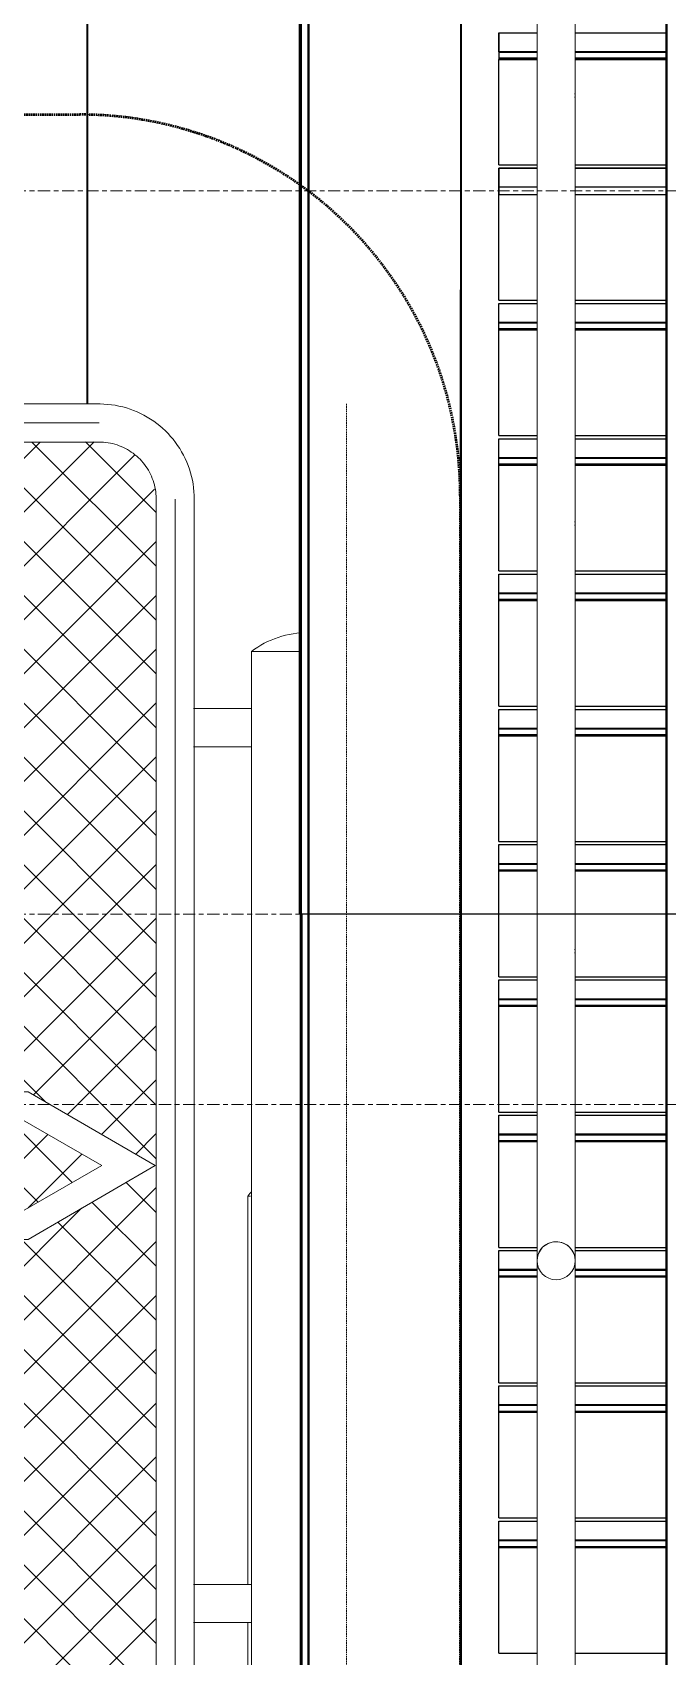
# Model space of a CAD drawing. Header units: millimetres. Extents: x 652554 to 1678317, y -308114 to 170803.
# Drawn here: x 669541 to 670375, y 101575 to 103708 of the extents above; entities that cross this region are included whole.
import ezdxf

# ---------------------------------------------------------------- set-up
doc = ezdxf.new("R2010")
doc.units = ezdxf.units.MM
doc.linetypes.add('Centre', pattern=[31.75, 6.35, -4.7625, 15.875, -4.7625])
doc.linetypes.add('DPA_Hidden 50', pattern=[3, 2, -1])
doc.layers.add('000 - 0_HIDE_OBJ_FRAMING_DEF_SUB_1', color=251, linetype='Continuous')
doc.layers.add('DIM', color=1, linetype='Continuous')
for name, color, linetype, lineweight in [('A-DETL', 1, 'Continuous', 70), ('A-DETL-GENF', 2, 'Continuous', 35), ('A-DOOR-E', 2, 'Continuous', 25), ('A-FLOR-HRAL', 1, 'Continuous', 25), ('A-FLOR-LEVL', 3, 'Continuous', 9), ('A-GENM', 1, 'Continuous', 9), ('A-GLAZ-CURT', 2, 'Continuous', 9), ('E-LITE-EQPM', 2, 'Continuous', 35), ('S-STRS-E', 1, 'Continuous', 25), ('WALL-E', 2, 'Continuous', 35)]:
    doc.layers.add(name, color=color, linetype=linetype, lineweight=lineweight)

# ---------------------------------------------------------------- blocks, each defined once
blk = doc.blocks.new('Railing - 50mm-V10-2250-01 ENTRANCE 2 ELEVATION 3')
at = {"layer": 'A-FLOR-HRAL', "lineweight": 9}
for p, q in [((624147.4, 103529.7), (624147.4, 104404.7)), ((624197.4, 104404.7), (624197.4, 103529.7))]:
    blk.add_line(p, q, dxfattribs=at)
blk = doc.blocks.new('Railing - 50mm-17438248-2250-01 ENTRANCE 2 ELEVATION 3')
at = {"layer": 'A-FLOR-HRAL', "lineweight": 9}
for p, q in [((624147.7, 104189.3), (624147.4, 104186.7)), ((624147.4, 103174.3), (624147.4, 104186.7)), ((624147.4, 104186.7), (624147.7, 104184.2)), ((624197.4, 104186.7), (624197.1, 104189.3)), ((624197.1, 104184.2), (624197.4, 104186.7)), ((624197.4, 104186.7), (624197.4, 103174.3))]:
    blk.add_line(p, q, dxfattribs=at)
blk = doc.blocks.new('Railing - 50mm-17438246-2250-01 ENTRANCE 2 ELEVATION 3')
at = {"layer": 'A-FLOR-HRAL', "lineweight": 9}
for p, q in [((624147.7, 103627.5), (624147.4, 103624.9)), ((624147.4, 102641.3), (624147.4, 103624.9)), ((624147.4, 103624.9), (624147.7, 103622.4)), ((624197.4, 103624.9), (624197.1, 103627.5)), ((624197.1, 103622.4), (624197.4, 103624.9)), ((624197.4, 103624.9), (624197.4, 102641.3))]:
    blk.add_line(p, q, dxfattribs=at)
blk = doc.blocks.new('Railing - 50mm-17438244-2250-01 ENTRANCE 2 ELEVATION 3')
at = {"layer": 'A-FLOR-HRAL', "lineweight": 9}
for p, q in [((624147.7, 103065.7), (624147.4, 103063.1)), ((624147.4, 102108.3), (624147.4, 103063.1)), ((624147.4, 103063.1), (624147.7, 103060.6)), ((624197.4, 103063.1), (624197.1, 103065.7)), ((624197.1, 103060.6), (624197.4, 103063.1)), ((624197.4, 103063.1), (624197.4, 102108.3))]:
    blk.add_line(p, q, dxfattribs=at)
blk = doc.blocks.new('Railing - 50mm-17438242-2250-01 ENTRANCE 2 ELEVATION 3')
at = {"layer": 'A-FLOR-HRAL', "lineweight": 9}
for p, q in [((624147.7, 102503.9), (624147.4, 102501.3)), ((624147.4, 101575.3), (624147.4, 102501.3)), ((624147.4, 102501.3), (624147.7, 102498.8)), ((624197.4, 102501.3), (624197.1, 102503.9)), ((624197.1, 102498.8), (624197.4, 102501.3)), ((624197.4, 102501.3), (624197.4, 101575.3))]:
    blk.add_line(p, q, dxfattribs=at)
blk = doc.blocks.new('Railing - 50mm-V12-2250-01 ENTRANCE 2 ELEVATION 3')
at = {"layer": 'A-FLOR-HRAL', "lineweight": 9}
for p, q in [((624147.4, 101222), (624147.4, 102095)), ((624197.4, 102095), (624197.4, 101220)), ((624147.4, 101220), (624197.4, 101220)), ((624197.4, 101220), (624147.4, 101220))]:
    blk.add_line(p, q, dxfattribs=at)
blk = doc.blocks.new('Railing - Railing-6803796-2250-01 ENTRANCE 2 ELEVATION 3')
for name in ['Railing - 50mm-V10-2250-01 ENTRANCE 2 ELEVATION 3', 'Railing - 50mm-17438248-2250-01 ENTRANCE 2 ELEVATION 3', 'Railing - 50mm-17438246-2250-01 ENTRANCE 2 ELEVATION 3', 'Railing - 50mm-17438244-2250-01 ENTRANCE 2 ELEVATION 3', 'Railing - 50mm-17438242-2250-01 ENTRANCE 2 ELEVATION 3', 'Railing - 50mm-V12-2250-01 ENTRANCE 2 ELEVATION 3']:
    blk.add_blockref(name, (0, 0))
blk = doc.blocks.new('Top Rail Type - Top Rail_Internal_-6813373-2250-01 ENTRANCE 2 ELEVATION 3')
at = {"layer": 'A-FLOR-HRAL', "lineweight": 9}
for p, q in [((624147.4, 104404.7), (624147.4, 102090.4)), ((624197.4, 102090.4), (624197.4, 104404.7))]:
    blk.add_line(p, q, dxfattribs=at)
for start, end in [(0, 180), (105.5866, 180), (0, 105), (180, 0)]:
    blk.add_arc((624172.4, 102095), 25, start, end, dxfattribs=at)
blk = doc.blocks.new('DPA_DR-SG-SW  REVERSE - D1_1000x2150 mm-15251648-2250-01 ENTRANCE 2 ELEVATION 3')
at = {"layer": '000 - 0_HIDE_OBJ_FRAMING_DEF_SUB_1'}
for p, q in [((624047.4, 101222), (624047.4, 103370)), ((624047.4, 103370), (624047.4, 101222)), ((624047.4, 103335), (624047.4, 101222)), ((624047.4, 101222), (624047.4, 103335)), ((624047.4, 101222), (624047.4, 103335)), ((624047.4, 101222), (624047.4, 103335))]:
    blk.add_line(p, q, dxfattribs=at)
blk = doc.blocks.new('DPA_CP_Fence Type D - Fence Post Left w MRTA Logo-15677996-2250-01 ENTRANCE 2 ELEVATION 3')
at = {"layer": 'A-GLAZ-CURT'}
h = blk.add_hatch(dxfattribs=at)
h.set_pattern_fill('FP_6', color=256, style=0, pattern_type=2)
h.set_pattern_definition([(45, (623407.226, 101220), (-35.3553, 35.3553), []), (135, (623407.226, 101220), (-35.3553, -35.3553), [])])
h.paths.add_polyline_path([(623250.1, 101269.9), (623578.3, 101270.7), (623594.8, 101273.6), (623613.7, 101282.6), (623626.9, 101294.1), (623637.8, 101308.5), (623645.1, 101326.2), (623647.5, 101345), (623646.7, 103100.9), (623643.7, 103117.4), (623634.7, 103136.4), (623623.3, 103149.5), (623608.9, 103160.5), (623591.2, 103167.8), (623572.4, 103170.1), (623236.2, 103169.3), (623219.7, 103166.4), (623200.7, 103157.4), (623187.7, 103146.2), (623176.6, 103131.5), (623169.3, 103113.8), (623166.9, 103095), (623167.8, 101339.1), (623170.7, 101322.6), (623179.7, 101303.6), (623190.9, 101290.6), (623205.6, 101279.5), (623223.3, 101272.2), (623242.1, 101269.9)])
h.paths.add_polyline_path([(623407.2, 102123), (623576.1, 102220), (623407.2, 102317), (623479.1, 102317), (623646.2, 102220), (623479.1, 102123), (623436.6, 102123)])
for p, q in [((623572.4, 103220), (623242.1, 103220)), ((623242.1, 103195), (623572.4, 103195)), ((623572.4, 103195), (623242.1, 103195)), ((623242.1, 103170), (623572.4, 103170)), ((623117.1, 103095), (623117.1, 101345)), ((623142.1, 101345), (623142.1, 103095)), ((623142.1, 103095), (623142.1, 101345)), ((623167.1, 101345), (623167.1, 103095)), ((623647.4, 103095), (623647.4, 101345)), ((623672.4, 103095), (623672.4, 101345)), ((623672.4, 101345), (623672.4, 103095)), ((623697.4, 101345), (623697.4, 103095)), ((623772.4, 102895), (623772.4, 101222)), ((623772.4, 102895), (623837.1, 102895)), ((623837.1, 102895), (623772.4, 102895)), ((623042, 102820), (623117.1, 102820)), ((623117.9, 102820), (623042, 102820)), ((623142.1, 102820), (623142.1, 102770)), ((623142.1, 102770), (623142.1, 102820)), ((623672.4, 102770), (623672.4, 102820)), ((623672.4, 102820), (623672.4, 102770)), ((623772.5, 102820), (623696.5, 102820)), ((623697.2, 102820), (623772.5, 102820)), ((623117.1, 102770), (623041.9, 102770)), ((623041.9, 102770), (623117.9, 102770)), ((623696.5, 102770), (623772.5, 102770)), ((623772.6, 102770), (623697.2, 102770)), ((623479.1, 102317), (623407.2, 102317)), ((623407.2, 102317), (623576.1, 102220)), ((623646.2, 102220), (623479.1, 102317)), ((623576.1, 102220), (623407.2, 102123)), ((623479.1, 102123), (623646.2, 102220)), ((623407.2, 102123), (623479.1, 102123)), ((623042.1, 101670), (623117.2, 101670)), ((623117.9, 101670), (623042.1, 101670)), ((623142.1, 101670), (623142.1, 101620)), ((623142.1, 101620), (623142.1, 101670)), ((623672.4, 101620), (623672.4, 101670)), ((623672.4, 101670), (623672.4, 101620)), ((623772.5, 101670), (623696.5, 101670)), ((623697.4, 101670), (623772.4, 101670)), ((623117.2, 101620), (623042.1, 101620)), ((623042.1, 101620), (623117.9, 101620)), ((623696.5, 101620), (623772.5, 101620)), ((623772.4, 101620), (623697.4, 101620)), ((623572.4, 101270), (623242.1, 101270)), ((623572.4, 101245), (623242.1, 101245)), ((623242.1, 101245), (623572.4, 101245)), ((623507.1, 101220), (623572.4, 101220))]:
    blk.add_line(p, q, dxfattribs=at)
at = {"layer": 'A-GLAZ-CURT', "flags": 128}
for points in [[(623242.1, 103220), (623237.1, 103219.9), (623232.1, 103219.6), (623227.1, 103219.1), (623222.2, 103218.4), (623217.2, 103217.5), (623212.4, 103216.4), (623207.5, 103215.1), (623202.8, 103213.7), (623198, 103212), (623193.4, 103210.1), (623188.8, 103208.1), (623184.4, 103205.9), (623180, 103203.5), (623175.7, 103200.9), (623171.5, 103198.2), (623167.4, 103195.3), (623163.5, 103192.2), (623159.7, 103189), (623156, 103185.6), (623152.4, 103182.1), (623149, 103178.4), (623145.7, 103174.6), (623142.6, 103170.7), (623139.7, 103166.7), (623136.9, 103162.5), (623134.3, 103158.3), (623131.8, 103153.9), (623129.6, 103149.5), (623127.5, 103144.9), (623125.6, 103140.3), (623123.9, 103135.6), (623122.3, 103130.8), (623121, 103126), (623119.8, 103121.2), (623118.9, 103116.2), (623118.1, 103111.3), (623117.6, 103106.3), (623117.2, 103101.3), (623117.1, 103096.3), (623117.1, 103095)], [(623697.4, 103095), (623697.3, 103100), (623697, 103105), (623696.5, 103110), (623695.8, 103114.9), (623694.9, 103119.8), (623693.8, 103124.7), (623692.5, 103129.5), (623691, 103134.3), (623689.4, 103139), (623687.5, 103143.7), (623685.5, 103148.2), (623683.2, 103152.7), (623680.8, 103157.1), (623678.3, 103161.4), (623675.5, 103165.6), (623672.6, 103169.6), (623669.6, 103173.6), (623666.3, 103177.4), (623663, 103181.1), (623659.5, 103184.7), (623655.8, 103188.1), (623652, 103191.3), (623648.1, 103194.5), (623644.1, 103197.4), (623639.9, 103200.2), (623635.6, 103202.8), (623631.3, 103205.2), (623626.8, 103207.5), (623622.3, 103209.6), (623617.7, 103211.5), (623613, 103213.2), (623608.2, 103214.8), (623603.4, 103216.1), (623598.5, 103217.2), (623593.6, 103218.2), (623588.7, 103218.9), (623583.7, 103219.5), (623578.7, 103219.8), (623573.7, 103220), (623572.4, 103220)], [(623167.1, 103095), (623167.1, 103098), (623167.3, 103101), (623167.6, 103104), (623168, 103106.9), (623168.6, 103109.9), (623169.2, 103112.8), (623170, 103115.7), (623170.9, 103118.6), (623171.9, 103121.4), (623173, 103124.2), (623174.2, 103126.9), (623175.6, 103129.6), (623177, 103132.3), (623178.5, 103134.8), (623180.2, 103137.3), (623181.9, 103139.8), (623183.8, 103142.2), (623185.7, 103144.5), (623187.7, 103146.7), (623189.8, 103148.8), (623192, 103150.8), (623194.3, 103152.8), (623196.6, 103154.7), (623199.1, 103156.4), (623201.6, 103158.1), (623204.1, 103159.7), (623206.7, 103161.1), (623209.4, 103162.5), (623212.1, 103163.8), (623214.9, 103164.9), (623217.7, 103165.9), (623220.6, 103166.9), (623223.5, 103167.7), (623226.4, 103168.3), (623229.3, 103168.9), (623232.3, 103169.4), (623235.3, 103169.7), (623238.3, 103169.9), (623241.3, 103170), (623242.1, 103170)], [(623572.4, 103170), (623575.4, 103169.9), (623578.4, 103169.8), (623581.3, 103169.5), (623584.3, 103169), (623587.3, 103168.5), (623590.2, 103167.9), (623593.1, 103167.1), (623596, 103166.2), (623598.8, 103165.2), (623601.6, 103164.1), (623604.3, 103162.9), (623607, 103161.5), (623609.6, 103160.1), (623612.2, 103158.5), (623614.7, 103156.9), (623617.2, 103155.2), (623619.5, 103153.3), (623621.8, 103151.4), (623624, 103149.4), (623626.2, 103147.3), (623628.2, 103145.1), (623630.2, 103142.8), (623632, 103140.4), (623633.8, 103138), (623635.5, 103135.5), (623637.1, 103133), (623638.5, 103130.3), (623639.9, 103127.7), (623641.1, 103125), (623642.3, 103122.2), (623643.3, 103119.4), (623644.2, 103116.5), (623645, 103113.6), (623645.7, 103110.7), (623646.3, 103107.7), (623646.7, 103104.8), (623647.1, 103101.8), (623647.3, 103098.8), (623647.4, 103095.8), (623647.4, 103095)], [(623772.4, 102895), (623776.4, 102897.9), (623780.6, 102900.7), (623784.9, 102903.3), (623789.3, 102905.7), (623793.7, 102907.9), (623798.3, 102910), (623802.9, 102911.8), (623807.6, 102913.5), (623812.4, 102915), (623817.2, 102916.3), (623822.1, 102917.4), (623827, 102918.3), (623832, 102919), (623836.9, 102919.6)], [(623117.1, 101345), (623117.2, 101340), (623117.5, 101335), (623118, 101330), (623118.7, 101325.1), (623119.6, 101320.2), (623120.7, 101315.3), (623121.9, 101310.5), (623123.4, 101305.7), (623125.1, 101301), (623126.9, 101296.3), (623129, 101291.8), (623131.2, 101287.3), (623133.6, 101282.9), (623136.2, 101278.6), (623138.9, 101274.4), (623141.8, 101270.4), (623144.9, 101266.4), (623148.1, 101262.6), (623151.5, 101258.9), (623155, 101255.3), (623158.6, 101251.9), (623162.4, 101248.7), (623166.4, 101245.5), (623170.4, 101242.6), (623174.5, 101239.8), (623178.8, 101237.2), (623183.2, 101234.8), (623187.6, 101232.5), (623192.2, 101230.4), (623196.8, 101228.5), (623201.5, 101226.8), (623206.2, 101225.2)], [(623242.1, 101270), (623239.1, 101270.1), (623236.1, 101270.2), (623233.1, 101270.5), (623230.1, 101271), (623227.2, 101271.5), (623224.3, 101272.1), (623221.4, 101272.9), (623218.5, 101273.8), (623215.7, 101274.8), (623212.9, 101275.9), (623210.1, 101277.1), (623207.4, 101278.5), (623204.8, 101279.9), (623202.2, 101281.5), (623199.7, 101283.1), (623197.3, 101284.8), (623194.9, 101286.7), (623192.6, 101288.6), (623190.4, 101290.6), (623188.3, 101292.7), (623186.2, 101294.9), (623184.3, 101297.2), (623182.4, 101299.6), (623180.6, 101302), (623179, 101304.5), (623177.4, 101307), (623175.9, 101309.7), (623174.6, 101312.3), (623173.3, 101315), (623172.2, 101317.8), (623171.1, 101320.6), (623170.2, 101323.5), (623169.4, 101326.4), (623168.7, 101329.3), (623168.2, 101332.3), (623167.7, 101335.2), (623167.4, 101338.2), (623167.2, 101341.2), (623167.1, 101344.2), (623167.1, 101345)], [(623647.4, 101345), (623647.3, 101342), (623647.1, 101339), (623646.8, 101336), (623646.4, 101333.1), (623645.9, 101330.1), (623645.2, 101327.2), (623644.5, 101324.3), (623643.6, 101321.4), (623642.6, 101318.6), (623641.5, 101315.8), (623640.2, 101313.1), (623638.9, 101310.4), (623637.5, 101307.7), (623635.9, 101305.2), (623634.3, 101302.7), (623632.5, 101300.2), (623630.7, 101297.8), (623628.8, 101295.5), (623626.7, 101293.3), (623624.6, 101291.2), (623622.4, 101289.2), (623620.2, 101287.2), (623617.8, 101285.3), (623615.4, 101283.6), (623612.9, 101281.9), (623610.3, 101280.3), (623607.7, 101278.9), (623605, 101277.5), (623602.3, 101276.2), (623599.5, 101275.1), (623596.7, 101274.1), (623593.9, 101273.1), (623591, 101272.3), (623588.1, 101271.7), (623585.1, 101271.1), (623582.2, 101270.6), (623579.2, 101270.3), (623576.2, 101270.1), (623573.2, 101270), (623572.4, 101270)], [(623594.5, 101222), (623597.2, 101222.5), (623602.1, 101223.6), (623606.9, 101224.9), (623611.7, 101226.3), (623616.4, 101228), (623621, 101229.9), (623625.6, 101231.9), (623630.1, 101234.1), (623634.5, 101236.5), (623638.8, 101239.1), (623643, 101241.8), (623647, 101244.7), (623651, 101247.8), (623654.8, 101251), (623658.5, 101254.4), (623662, 101257.9), (623665.5, 101261.6), (623668.7, 101265.4), (623671.8, 101269.3), (623674.8, 101273.3), (623677.6, 101277.5), (623680.2, 101281.7), (623682.6, 101286.1), (623684.9, 101290.5), (623687, 101295.1), (623688.9, 101299.7), (623690.6, 101304.4), (623692.1, 101309.2), (623693.5, 101314), (623694.6, 101318.8), (623695.6, 101323.8), (623696.3, 101328.7), (623696.9, 101333.7), (623697.2, 101338.7), (623697.4, 101343.7), (623697.4, 101345)]]:
    blk.add_lwpolyline(points, dxfattribs=at)
blk = doc.blocks.new('BOLLARD - BOLLARD-17242057-2250-01 ENTRANCE 2 ELEVATION 3')
at = {"layer": 'A-GENM'}
for p, q in [((623767.5, 102180), (623767.5, 101670)), ((623771.3, 102180), (623767.5, 102180)), ((623767.5, 102180), (623771.3, 102180)), ((623767.5, 101620), (623767.5, 101230)), ((623771.3, 101230), (623767.5, 101230)), ((623767.5, 101230), (623771.3, 101230))]:
    blk.add_line(p, q, dxfattribs=at)
at = {"layer": 'A-GENM', "flags": 128}
blk.add_lwpolyline([(623767.5, 102180), (623770.2, 102183.2), (623772.4, 102185.7)], dxfattribs=at)
blk = doc.blocks.new('ACM_L14 - LED Street Light Luminaire with Wide Light - PRA4-CB-8-17314108-2250-01 ENTRANCE 2 ELEVATION 3')
at = {"layer": 'E-LITE-EQPM'}
blk.add_line((623557.1, 103220), (623557.1, 113217.1), dxfattribs=at)
blk = doc.blocks.new('DPA_AN_Callout - DPA_AN_Callout-15552947-2250-01 ENTRANCE 2 ELEVATION 3')
at = {"layer": 'A-DETL-GENF', "linetype": 'DPA_Hidden 50', "lineweight": 50}
for p, q in [((623317.9, 103600), (623546.5, 103600)), ((624046.5, 103100), (624046.5, 101500))]:
    blk.add_line(p, q, dxfattribs=at)
blk.add_arc((623546.5, 103100), 500, 0, 90, dxfattribs=at)

msp = doc.modelspace()

# ---------------------------------------------------------------- linework, layer by layer
at = {"layer": 'A-DETL', "color": 9, "linetype": 'DPA_Hidden 50', "lineweight": 9}
msp.add_line((669953.7774, 103220), (669953.7774, 100343.9086), dxfattribs=at)
at = {"layer": 'A-FLOR-LEVL', "linetype": 'Centre'}
for p, q in [((658171, 103500), (697562.9117, 103500)), ((658171, 102550), (697713.0973, 102550)), ((658171, 102300), (698400.5346, 102300))]:
    msp.add_line(p, q, dxfattribs=at)
at = {"layer": 'DIM', "color": 6}
for points in [[(669892, 113950.8585), (678725.3852, 113950.8585), (678725.3852, 102550), (669892, 102550)], [(679355.7774, 102550), (669895, 102550), (669895, 101229.8585), (679355.7774, 101229.8585)]]:
    msp.add_lwpolyline(points, close=True, dxfattribs=at)
at = {"layer": 'S-STRS-E'}
for p, q in [((670153.7774, 103682.3334), (670153.7774, 103707.3334)), ((670153.7774, 103704.8334), (670153.7774, 103707.3334)), ((670153.7774, 103704.8334), (670153.7774, 103707.3334)), ((670153.7774, 103704.8334), (670153.7774, 103707.3334)), ((670153.7774, 103704.8334), (670153.7774, 103707.3334)), ((670153.7774, 103704.8334), (670153.7774, 103707.3334)), ((670153.7774, 103707.3334), (670203.7774, 103707.3334)), ((670153.7774, 103707.3334), (670203.7774, 103707.3334)), ((670153.7774, 103707.3334), (670203.7774, 103707.3334)), ((670153.7774, 103707.3334), (670203.7774, 103707.3334)), ((670153.7774, 103707.3334), (670203.7774, 103707.3334)), ((670153.7774, 103707.3334), (670203.7774, 103707.3334)), ((670153.7774, 103707.3334), (670203.7774, 103707.3334)), ((670153.7774, 103707.3334), (670153.7774, 103701.8334)), ((670153.7774, 103692.3334), (670153.7774, 103702.3334)), ((670153.7774, 103701.8334), (670153.7774, 103681.8334)), ((670153.7774, 103701.8334), (670153.7774, 103692.8334)), ((670253.7774, 103707.3334), (670373.7774, 103707.3334)), ((670253.7774, 103707.3334), (670373.7774, 103707.3334)), ((670253.7774, 103707.3334), (670373.7774, 103707.3334)), ((670253.7774, 103707.3334), (670373.7774, 103707.3334)), ((670253.7774, 103707.3334), (670373.7774, 103707.3334)), ((670253.7774, 103707.3334), (670373.7774, 103707.3334)), ((670253.7774, 103707.3334), (670373.7774, 103707.3334)), ((670153.7774, 103692.8334), (670153.7774, 103689.3334)), ((670153.7774, 103689.8334), (670153.7774, 103692.3334)), ((670203.7774, 103682.3334), (670153.7774, 103682.3334)), ((670153.7774, 103681.8334), (670203.7774, 103681.8334)), ((670153.7774, 103681.8334), (670203.7774, 103681.8334)), ((670153.7774, 103681.8334), (670153.7774, 103674.3334)), ((670373.7774, 103682.3334), (670253.7774, 103682.3334)), ((670253.7774, 103681.8334), (670373.7774, 103681.8334)), ((670253.7774, 103681.8334), (670373.7774, 103681.8334)), ((670153.7774, 103674.3334), (670203.7774, 103674.3334)), ((670153.7774, 103674.3334), (670153.7774, 103672.3334)), ((670203.7774, 103672.3334), (670153.7774, 103672.3334)), ((670153.7774, 103533.8934), (670153.7774, 103672.3334)), ((670153.7774, 103672.3334), (670203.7774, 103672.3334)), ((670253.7774, 103674.3334), (670373.7774, 103674.3334)), ((670373.7774, 103672.3334), (670253.7774, 103672.3334)), ((670253.7774, 103672.3334), (670373.7774, 103672.3334)), ((670153.7774, 103533.8934), (670203.7774, 103533.8934)), ((670203.7774, 103529.6667), (670153.7774, 103529.6667)), ((670153.7774, 103529.6667), (670203.7774, 103529.6667)), ((670153.7774, 103529.6667), (670203.7774, 103529.6667)), ((670153.7774, 103529.6667), (670203.7774, 103529.6667)), ((670153.7774, 103529.6667), (670203.7774, 103529.6667)), ((670153.7774, 103529.6667), (670203.7774, 103529.6667)), ((670153.7774, 103494.6667), (670153.7774, 103529.6667)), ((670153.7774, 103529.6667), (670153.7774, 103504.6667)), ((670153.7774, 103529.6667), (670153.7774, 103527.1667)), ((670153.7774, 103529.6667), (670153.7774, 103527.1667)), ((670153.7774, 103529.6667), (670153.7774, 103527.1667)), ((670153.7774, 103529.6667), (670153.7774, 103527.1667)), ((670153.7774, 103529.6667), (670153.7774, 103527.1667)), ((670253.7774, 103533.8934), (670373.7774, 103533.8934)), ((670373.7774, 103529.6667), (670253.7774, 103529.6667)), ((670253.7774, 103529.6667), (670373.7774, 103529.6667)), ((670253.7774, 103529.6667), (670373.7774, 103529.6667)), ((670253.7774, 103529.6667), (670373.7774, 103529.6667)), ((670253.7774, 103529.6667), (670373.7774, 103529.6667)), ((670253.7774, 103529.6667), (670373.7774, 103529.6667)), ((670153.7774, 103524.6667), (670153.7774, 103494.6667)), ((670153.7774, 103524.6667), (670153.7774, 103514.6667)), ((670153.7774, 103514.6667), (670153.7774, 103512.1667)), ((670203.7774, 103504.6667), (670153.7774, 103504.6667)), ((670203.7774, 103494.6667), (670153.7774, 103494.6667)), ((670153.7774, 103356.2267), (670153.7774, 103494.6667)), ((670203.7774, 103494.6667), (670153.7774, 103494.6667)), ((670373.7774, 103504.6667), (670253.7774, 103504.6667)), ((670373.7774, 103494.6667), (670253.7774, 103494.6667)), ((670373.7774, 103494.6667), (670253.7774, 103494.6667)), ((670153.7774, 103356.2267), (670203.7774, 103356.2267)), ((670153.7774, 103346.5), (670153.7774, 103352)), ((670153.7774, 103352), (670203.7774, 103352)), ((670153.7774, 103327), (670153.7774, 103352)), ((670153.7774, 103349.5), (670153.7774, 103352)), ((670153.7774, 103349.5), (670153.7774, 103352)), ((670153.7774, 103349.5), (670153.7774, 103352)), ((670153.7774, 103349.5), (670153.7774, 103352)), ((670153.7774, 103349.5), (670153.7774, 103352)), ((670153.7774, 103352), (670203.7774, 103352)), ((670153.7774, 103352), (670203.7774, 103352)), ((670153.7774, 103352), (670203.7774, 103352)), ((670153.7774, 103352), (670203.7774, 103352)), ((670153.7774, 103352), (670203.7774, 103352)), ((670153.7774, 103352), (670203.7774, 103352)), ((670153.7774, 103337), (670153.7774, 103347)), ((670153.7774, 103326.5), (670153.7774, 103346.5)), ((670153.7774, 103337.5), (670153.7774, 103346.5)), ((670153.7774, 103334), (670153.7774, 103337.5)), ((670253.7774, 103356.2267), (670373.7774, 103356.2267)), ((670253.7774, 103352), (670373.7774, 103352)), ((670253.7774, 103352), (670373.7774, 103352)), ((670253.7774, 103352), (670373.7774, 103352)), ((670253.7774, 103352), (670373.7774, 103352)), ((670253.7774, 103352), (670373.7774, 103352)), ((670253.7774, 103352), (670373.7774, 103352)), ((670253.7774, 103352), (670373.7774, 103352)), ((670153.7774, 103334.5), (670153.7774, 103337)), ((670203.7774, 103327), (670153.7774, 103327)), ((670153.7774, 103319), (670153.7774, 103326.5)), ((670153.7774, 103326.5), (670203.7774, 103326.5)), ((670153.7774, 103326.5), (670203.7774, 103326.5)), ((670153.7774, 103317), (670153.7774, 103319)), ((670153.7774, 103319), (670203.7774, 103319)), ((670153.7774, 103178.56), (670153.7774, 103317)), ((670203.7774, 103317), (670153.7774, 103317)), ((670203.7774, 103317), (670153.7774, 103317)), ((670373.7774, 103327), (670253.7774, 103327)), ((670253.7774, 103326.5), (670373.7774, 103326.5)), ((670253.7774, 103326.5), (670373.7774, 103326.5)), ((670253.7774, 103319), (670373.7774, 103319)), ((670373.7774, 103317), (670253.7774, 103317)), ((670373.7774, 103317), (670253.7774, 103317)), ((670153.7774, 103178.56), (670203.7774, 103178.56)), ((670153.7774, 103168.8334), (670153.7774, 103174.3334)), ((670153.7774, 103174.3334), (670203.7774, 103174.3334)), ((670153.7774, 103149.3334), (670153.7774, 103174.3334)), ((670153.7774, 103171.8334), (670153.7774, 103174.3334)), ((670153.7774, 103171.8334), (670153.7774, 103174.3334)), ((670153.7774, 103171.8334), (670153.7774, 103174.3334)), ((670153.7774, 103171.8334), (670153.7774, 103174.3334)), ((670153.7774, 103171.8334), (670153.7774, 103174.3334)), ((670153.7774, 103174.3334), (670203.7774, 103174.3334)), ((670153.7774, 103174.3334), (670203.7774, 103174.3334)), ((670153.7774, 103174.3334), (670203.7774, 103174.3334)), ((670153.7774, 103174.3334), (670203.7774, 103174.3334)), ((670153.7774, 103174.3334), (670203.7774, 103174.3334)), ((670153.7774, 103174.3334), (670203.7774, 103174.3334)), ((670153.7774, 103159.3334), (670153.7774, 103169.3334)), ((670153.7774, 103148.8334), (670153.7774, 103168.8334)), ((670153.7774, 103159.8334), (670153.7774, 103168.8334)), ((670253.7774, 103178.56), (670373.7774, 103178.56)), ((670253.7774, 103174.3334), (670373.7774, 103174.3334)), ((670253.7774, 103174.3334), (670373.7774, 103174.3334)), ((670253.7774, 103174.3334), (670373.7774, 103174.3334)), ((670253.7774, 103174.3334), (670373.7774, 103174.3334)), ((670253.7774, 103174.3334), (670373.7774, 103174.3334)), ((670253.7774, 103174.3334), (670373.7774, 103174.3334)), ((670253.7774, 103174.3334), (670373.7774, 103174.3334)), ((670153.7774, 103156.3334), (670153.7774, 103159.8334)), ((670153.7774, 103156.8334), (670153.7774, 103159.3334)), ((670203.7774, 103149.3334), (670153.7774, 103149.3334)), ((670153.7774, 103141.3334), (670153.7774, 103148.8334)), ((670153.7774, 103148.8334), (670203.7774, 103148.8334)), ((670153.7774, 103148.8334), (670203.7774, 103148.8334)), ((670373.7774, 103149.3334), (670253.7774, 103149.3334)), ((670253.7774, 103148.8334), (670373.7774, 103148.8334)), ((670253.7774, 103148.8334), (670373.7774, 103148.8334)), ((670153.7774, 103139.3334), (670153.7774, 103141.3334)), ((670153.7774, 103141.3334), (670203.7774, 103141.3334)), ((670153.7774, 103000.8934), (670153.7774, 103139.3334)), ((670203.7774, 103139.3334), (670153.7774, 103139.3334)), ((670203.7774, 103139.3334), (670153.7774, 103139.3334)), ((670253.7774, 103141.3334), (670373.7774, 103141.3334)), ((670373.7774, 103139.3334), (670253.7774, 103139.3334)), ((670373.7774, 103139.3334), (670253.7774, 103139.3334)), ((670153.7774, 103000.8934), (670203.7774, 103000.8934)), ((670153.7774, 102991.1667), (670153.7774, 102996.6667)), ((670153.7774, 102996.6667), (670203.7774, 102996.6667)), ((670153.7774, 102971.6667), (670153.7774, 102996.6667)), ((670153.7774, 102994.1667), (670153.7774, 102996.6667)), ((670153.7774, 102994.1667), (670153.7774, 102996.6667)), ((670153.7774, 102994.1667), (670153.7774, 102996.6667)), ((670153.7774, 102994.1667), (670153.7774, 102996.6667)), ((670153.7774, 102994.1667), (670153.7774, 102996.6667)), ((670153.7774, 102996.6667), (670203.7774, 102996.6667)), ((670153.7774, 102996.6667), (670203.7774, 102996.6667)), ((670153.7774, 102996.6667), (670203.7774, 102996.6667)), ((670153.7774, 102996.6667), (670203.7774, 102996.6667)), ((670153.7774, 102996.6667), (670203.7774, 102996.6667)), ((670153.7774, 102996.6667), (670203.7774, 102996.6667)), ((670253.7774, 103000.8934), (670373.7774, 103000.8934)), ((670253.7774, 102996.6667), (670373.7774, 102996.6667)), ((670253.7774, 102996.6667), (670373.7774, 102996.6667)), ((670253.7774, 102996.6667), (670373.7774, 102996.6667)), ((670253.7774, 102996.6667), (670373.7774, 102996.6667)), ((670253.7774, 102996.6667), (670373.7774, 102996.6667)), ((670253.7774, 102996.6667), (670373.7774, 102996.6667)), ((670253.7774, 102996.6667), (670373.7774, 102996.6667)), ((670153.7774, 102982.5522), (670153.7774, 102991.6667)), ((670153.7774, 102971.1667), (670153.7774, 102991.1667)), ((670153.7774, 102982.5522), (670153.7774, 102991.1667)), ((670153.7774, 102978.6667), (670153.7774, 102982.1667)), ((670153.7774, 102979.1667), (670153.7774, 102981.6667)), ((670203.7774, 102971.6667), (670153.7774, 102971.6667)), ((670153.7774, 102963.6667), (670153.7774, 102971.1667)), ((670153.7774, 102971.1667), (670203.7774, 102971.1667)), ((670153.7774, 102971.1667), (670203.7774, 102971.1667)), ((670153.7774, 102961.6667), (670153.7774, 102963.6667)), ((670153.7774, 102963.6667), (670203.7774, 102963.6667)), ((670153.7774, 102823.2267), (670153.7774, 102961.6667)), ((670203.7774, 102961.6667), (670153.7774, 102961.6667)), ((670203.7774, 102961.6667), (670153.7774, 102961.6667)), ((670373.7774, 102971.6667), (670253.7774, 102971.6667)), ((670253.7774, 102971.1667), (670373.7774, 102971.1667)), ((670253.7774, 102971.1667), (670373.7774, 102971.1667)), ((670253.7774, 102963.6667), (670373.7774, 102963.6667)), ((670373.7774, 102961.6667), (670253.7774, 102961.6667)), ((670373.7774, 102961.6667), (670253.7774, 102961.6667)), ((670153.7774, 102823.2267), (670203.7774, 102823.2267)), ((670153.7774, 102813.5), (670153.7774, 102819)), ((670153.7774, 102819), (670203.7774, 102819)), ((670153.7774, 102794), (670153.7774, 102819)), ((670153.7774, 102816.5), (670153.7774, 102819)), ((670153.7774, 102816.5), (670153.7774, 102819)), ((670153.7774, 102816.5), (670153.7774, 102819)), ((670153.7774, 102816.5), (670153.7774, 102819)), ((670153.7774, 102816.5), (670153.7774, 102819)), ((670153.7774, 102819), (670203.7774, 102819)), ((670153.7774, 102819), (670203.7774, 102819)), ((670153.7774, 102819), (670203.7774, 102819)), ((670153.7774, 102819), (670203.7774, 102819)), ((670153.7774, 102819), (670203.7774, 102819)), ((670153.7774, 102819), (670203.7774, 102819)), ((670153.7774, 102804), (670153.7774, 102814)), ((670153.7774, 102793.5), (670153.7774, 102813.5)), ((670153.7774, 102804.5), (670153.7774, 102813.5)), ((670153.7774, 102801), (670153.7774, 102804.5)), ((670253.7774, 102823.2267), (670373.7774, 102823.2267)), ((670253.7774, 102819), (670373.7774, 102819)), ((670253.7774, 102819), (670373.7774, 102819)), ((670253.7774, 102819), (670373.7774, 102819)), ((670253.7774, 102819), (670373.7774, 102819)), ((670253.7774, 102819), (670373.7774, 102819)), ((670253.7774, 102819), (670373.7774, 102819)), ((670253.7774, 102819), (670373.7774, 102819)), ((670153.7774, 102801.5), (670153.7774, 102804)), ((670203.7774, 102794), (670153.7774, 102794)), ((670153.7774, 102786), (670153.7774, 102793.5)), ((670153.7774, 102793.5), (670203.7774, 102793.5)), ((670153.7774, 102793.5), (670203.7774, 102793.5)), ((670153.7774, 102784), (670153.7774, 102786)), ((670153.7774, 102786), (670203.7774, 102786)), ((670153.7774, 102645.56), (670153.7774, 102784)), ((670203.7774, 102784), (670153.7774, 102784)), ((670203.7774, 102784), (670153.7774, 102784)), ((670373.7774, 102794), (670253.7774, 102794)), ((670253.7774, 102793.5), (670373.7774, 102793.5)), ((670253.7774, 102793.5), (670373.7774, 102793.5)), ((670253.7774, 102786), (670373.7774, 102786)), ((670373.7774, 102784), (670253.7774, 102784)), ((670373.7774, 102784), (670253.7774, 102784)), ((670153.7774, 102645.56), (670203.7774, 102645.56)), ((670153.7774, 102635.8334), (670153.7774, 102641.3334)), ((670153.7774, 102641.3334), (670203.7774, 102641.3334)), ((670153.7774, 102616.3334), (670153.7774, 102641.3334)), ((670153.7774, 102638.8334), (670153.7774, 102641.3334)), ((670153.7774, 102638.8334), (670153.7774, 102641.3334)), ((670153.7774, 102638.8334), (670153.7774, 102641.3334)), ((670153.7774, 102638.8334), (670153.7774, 102641.3334)), ((670153.7774, 102638.8334), (670153.7774, 102641.3334)), ((670153.7774, 102641.3334), (670203.7774, 102641.3334)), ((670153.7774, 102641.3334), (670203.7774, 102641.3334)), ((670153.7774, 102641.3334), (670203.7774, 102641.3334)), ((670153.7774, 102641.3334), (670203.7774, 102641.3334)), ((670153.7774, 102641.3334), (670203.7774, 102641.3334)), ((670153.7774, 102641.3334), (670203.7774, 102641.3334)), ((670153.7774, 102626.3334), (670153.7774, 102636.3334)), ((670153.7774, 102615.8334), (670153.7774, 102635.8334)), ((670153.7774, 102626.8334), (670153.7774, 102635.8334)), ((670253.7774, 102645.56), (670373.7774, 102645.56)), ((670253.7774, 102641.3334), (670373.7774, 102641.3334)), ((670253.7774, 102641.3334), (670373.7774, 102641.3334)), ((670253.7774, 102641.3334), (670373.7774, 102641.3334)), ((670253.7774, 102641.3334), (670373.7774, 102641.3334)), ((670253.7774, 102641.3334), (670373.7774, 102641.3334)), ((670253.7774, 102641.3334), (670373.7774, 102641.3334)), ((670253.7774, 102641.3334), (670373.7774, 102641.3334)), ((670153.7774, 102623.3334), (670153.7774, 102626.8334)), ((670153.7774, 102623.8334), (670153.7774, 102626.3334)), ((670203.7774, 102616.3334), (670153.7774, 102616.3334)), ((670153.7774, 102608.3334), (670153.7774, 102615.8334)), ((670153.7774, 102615.8334), (670203.7774, 102615.8334)), ((670153.7774, 102615.8334), (670203.7774, 102615.8334)), ((670373.7774, 102616.3334), (670253.7774, 102616.3334)), ((670253.7774, 102615.8334), (670373.7774, 102615.8334)), ((670253.7774, 102615.8334), (670373.7774, 102615.8334)), ((670153.7774, 102606.3334), (670153.7774, 102608.3334)), ((670153.7774, 102608.3334), (670203.7774, 102608.3334)), ((670153.7774, 102467.8934), (670153.7774, 102606.3334)), ((670203.7774, 102606.3334), (670153.7774, 102606.3334)), ((670203.7774, 102606.3334), (670153.7774, 102606.3334)), ((670253.7774, 102608.3334), (670373.7774, 102608.3334)), ((670373.7774, 102606.3334), (670253.7774, 102606.3334)), ((670373.7774, 102606.3334), (670253.7774, 102606.3334)), ((670153.7774, 102467.8934), (670203.7774, 102467.8934)), ((670153.7774, 102458.1667), (670153.7774, 102463.6667)), ((670153.7774, 102463.6667), (670203.7774, 102463.6667)), ((670153.7774, 102438.6667), (670153.7774, 102463.6667)), ((670153.7774, 102461.1667), (670153.7774, 102463.6667)), ((670153.7774, 102461.1667), (670153.7774, 102463.6667)), ((670153.7774, 102461.1667), (670153.7774, 102463.6667)), ((670153.7774, 102461.1667), (670153.7774, 102463.6667)), ((670153.7774, 102461.1667), (670153.7774, 102463.6667)), ((670153.7774, 102463.6667), (670203.7774, 102463.6667)), ((670153.7774, 102463.6667), (670203.7774, 102463.6667)), ((670153.7774, 102463.6667), (670203.7774, 102463.6667)), ((670153.7774, 102463.6667), (670203.7774, 102463.6667)), ((670153.7774, 102463.6667), (670203.7774, 102463.6667)), ((670153.7774, 102463.6667), (670203.7774, 102463.6667)), ((670253.7774, 102467.8934), (670373.7774, 102467.8934)), ((670253.7774, 102463.6667), (670373.7774, 102463.6667)), ((670253.7774, 102463.6667), (670373.7774, 102463.6667)), ((670253.7774, 102463.6667), (670373.7774, 102463.6667)), ((670253.7774, 102463.6667), (670373.7774, 102463.6667)), ((670253.7774, 102463.6667), (670373.7774, 102463.6667)), ((670253.7774, 102463.6667), (670373.7774, 102463.6667)), ((670253.7774, 102463.6667), (670373.7774, 102463.6667)), ((670153.7774, 102448.6667), (670153.7774, 102458.6667)), ((670153.7774, 102438.1667), (670153.7774, 102458.1667)), ((670153.7774, 102449.1667), (670153.7774, 102458.1667)), ((670153.7774, 102445.6667), (670153.7774, 102449.1667)), ((670153.7774, 102446.1667), (670153.7774, 102448.6667)), ((670203.7774, 102438.6667), (670153.7774, 102438.6667)), ((670153.7774, 102430.6667), (670153.7774, 102438.1667)), ((670153.7774, 102438.1667), (670203.7774, 102438.1667)), ((670153.7774, 102438.1667), (670203.7774, 102438.1667)), ((670153.7774, 102428.6667), (670153.7774, 102430.6667)), ((670153.7774, 102430.6667), (670203.7774, 102430.6667)), ((670153.7774, 102290.2267), (670153.7774, 102428.6667)), ((670203.7774, 102428.6667), (670153.7774, 102428.6667)), ((670203.7774, 102428.6667), (670153.7774, 102428.6667)), ((670373.7774, 102438.6667), (670253.7774, 102438.6667)), ((670253.7774, 102438.1667), (670373.7774, 102438.1667)), ((670253.7774, 102438.1667), (670373.7774, 102438.1667)), ((670253.7774, 102430.6667), (670373.7774, 102430.6667)), ((670373.7774, 102428.6667), (670253.7774, 102428.6667)), ((670373.7774, 102428.6667), (670253.7774, 102428.6667)), ((670153.7774, 102290.2267), (670203.7774, 102290.2267)), ((670153.7774, 102280.5), (670153.7774, 102286)), ((670153.7774, 102286), (670203.7774, 102286)), ((670153.7774, 102261), (670153.7774, 102286)), ((670153.7774, 102283.5), (670153.7774, 102286)), ((670153.7774, 102283.5), (670153.7774, 102286)), ((670153.7774, 102283.5), (670153.7774, 102286)), ((670153.7774, 102283.5), (670153.7774, 102286)), ((670153.7774, 102283.5), (670153.7774, 102286)), ((670153.7774, 102286), (670203.7774, 102286)), ((670153.7774, 102286), (670203.7774, 102286)), ((670153.7774, 102286), (670203.7774, 102286)), ((670153.7774, 102286), (670203.7774, 102286)), ((670153.7774, 102286), (670203.7774, 102286)), ((670153.7774, 102286), (670203.7774, 102286)), ((670153.7774, 102271), (670153.7774, 102281)), ((670153.7774, 102260.5), (670153.7774, 102280.5)), ((670153.7774, 102271.5), (670153.7774, 102280.5)), ((670153.7774, 102268), (670153.7774, 102271.5)), ((670253.7774, 102290.2267), (670373.7774, 102290.2267)), ((670253.7774, 102286), (670373.7774, 102286)), ((670253.7774, 102286), (670373.7774, 102286)), ((670253.7774, 102286), (670373.7774, 102286)), ((670253.7774, 102286), (670373.7774, 102286)), ((670253.7774, 102286), (670373.7774, 102286)), ((670253.7774, 102286), (670373.7774, 102286)), ((670253.7774, 102286), (670373.7774, 102286)), ((670153.7774, 102268.5), (670153.7774, 102271)), ((670203.7774, 102261), (670153.7774, 102261)), ((670153.7774, 102253), (670153.7774, 102260.5)), ((670153.7774, 102260.5), (670203.7774, 102260.5)), ((670153.7774, 102260.5), (670203.7774, 102260.5)), ((670153.7774, 102251), (670153.7774, 102253)), ((670153.7774, 102253), (670203.7774, 102253)), ((670153.7774, 102112.56), (670153.7774, 102251)), ((670203.7774, 102251), (670153.7774, 102251)), ((670203.7774, 102251), (670153.7774, 102251)), ((670373.7774, 102261), (670253.7774, 102261)), ((670253.7774, 102260.5), (670373.7774, 102260.5)), ((670253.7774, 102260.5), (670373.7774, 102260.5)), ((670253.7774, 102253), (670373.7774, 102253)), ((670373.7774, 102251), (670253.7774, 102251)), ((670373.7774, 102251), (670253.7774, 102251)), ((670153.7774, 102112.56), (670203.7774, 102112.56)), ((670153.7774, 102102.8334), (670153.7774, 102108.3334)), ((670153.7774, 102108.3334), (670203.7774, 102108.3334)), ((670153.7774, 102083.3334), (670153.7774, 102108.3334)), ((670153.7774, 102105.8334), (670153.7774, 102108.3334)), ((670153.7774, 102105.8334), (670153.7774, 102108.3334)), ((670153.7774, 102105.8334), (670153.7774, 102108.3334)), ((670153.7774, 102105.8334), (670153.7774, 102108.3334)), ((670153.7774, 102105.8334), (670153.7774, 102108.3334)), ((670153.7774, 102108.3334), (670203.7774, 102108.3334)), ((670153.7774, 102108.3334), (670203.7774, 102108.3334)), ((670153.7774, 102108.3334), (670203.7774, 102108.3334)), ((670153.7774, 102108.3334), (670203.7774, 102108.3334)), ((670153.7774, 102108.3334), (670203.7774, 102108.3334)), ((670153.7774, 102108.3334), (670203.7774, 102108.3334)), ((670153.7774, 102093.3334), (670153.7774, 102103.3334)), ((670153.7774, 102082.8334), (670153.7774, 102102.8334)), ((670153.7774, 102093.8334), (670153.7774, 102102.8334)), ((670253.7774, 102112.56), (670373.7774, 102112.56)), ((670253.7774, 102108.3334), (670373.7774, 102108.3334)), ((670253.7774, 102108.3334), (670373.7774, 102108.3334)), ((670253.7774, 102108.3334), (670373.7774, 102108.3334)), ((670253.7774, 102108.3334), (670373.7774, 102108.3334)), ((670253.7774, 102108.3334), (670373.7774, 102108.3334)), ((670253.7774, 102108.3334), (670373.7774, 102108.3334)), ((670253.7774, 102108.3334), (670373.7774, 102108.3334)), ((670153.7774, 102090.3334), (670153.7774, 102093.8334)), ((670153.7774, 102090.8334), (670153.7774, 102093.3334)), ((670203.7774, 102083.3334), (670153.7774, 102083.3334)), ((670153.7774, 102075.3334), (670153.7774, 102082.8334)), ((670153.7774, 102082.8334), (670203.7774, 102082.8334)), ((670153.7774, 102082.8334), (670203.7774, 102082.8334)), ((670373.7774, 102083.3334), (670253.7774, 102083.3334)), ((670253.7774, 102082.8334), (670373.7774, 102082.8334)), ((670253.7774, 102082.8334), (670373.7774, 102082.8334)), ((670153.7774, 102073.3334), (670153.7774, 102075.3334)), ((670153.7774, 102075.3334), (670203.7774, 102075.3334)), ((670153.7774, 101934.8934), (670153.7774, 102073.3334)), ((670203.7774, 102073.3334), (670153.7774, 102073.3334)), ((670203.7774, 102073.3334), (670153.7774, 102073.3334)), ((670253.7774, 102075.3334), (670373.7774, 102075.3334)), ((670373.7774, 102073.3334), (670253.7774, 102073.3334)), ((670373.7774, 102073.3334), (670253.7774, 102073.3334)), ((670153.7774, 101934.8934), (670203.7774, 101934.8934)), ((670153.7774, 101925.1667), (670153.7774, 101930.6667)), ((670153.7774, 101930.6667), (670203.7774, 101930.6667)), ((670153.7774, 101905.6667), (670153.7774, 101930.6667)), ((670153.7774, 101928.1667), (670153.7774, 101930.6667)), ((670153.7774, 101928.1667), (670153.7774, 101930.6667)), ((670153.7774, 101928.1667), (670153.7774, 101930.6667)), ((670153.7774, 101928.1667), (670153.7774, 101930.6667)), ((670153.7774, 101928.1667), (670153.7774, 101930.6667)), ((670153.7774, 101930.6667), (670203.7774, 101930.6667)), ((670153.7774, 101930.6667), (670203.7774, 101930.6667)), ((670153.7774, 101930.6667), (670203.7774, 101930.6667)), ((670153.7774, 101930.6667), (670203.7774, 101930.6667)), ((670153.7774, 101930.6667), (670203.7774, 101930.6667)), ((670153.7774, 101930.6667), (670203.7774, 101930.6667)), ((670253.7774, 101934.8934), (670373.7774, 101934.8934)), ((670253.7774, 101930.6667), (670373.7774, 101930.6667)), ((670253.7774, 101930.6667), (670373.7774, 101930.6667)), ((670253.7774, 101930.6667), (670373.7774, 101930.6667)), ((670253.7774, 101930.6667), (670373.7774, 101930.6667)), ((670253.7774, 101930.6667), (670373.7774, 101930.6667)), ((670253.7774, 101930.6667), (670373.7774, 101930.6667)), ((670253.7774, 101930.6667), (670373.7774, 101930.6667)), ((670153.7774, 101915.6667), (670153.7774, 101925.6667)), ((670153.7774, 101905.1667), (670153.7774, 101925.1667)), ((670153.7774, 101916.1667), (670153.7774, 101925.1667)), ((670153.7774, 101912.6667), (670153.7774, 101916.1667)), ((670153.7774, 101913.1667), (670153.7774, 101915.6667)), ((670203.7774, 101905.6667), (670153.7774, 101905.6667)), ((670153.7774, 101897.6667), (670153.7774, 101905.1667)), ((670153.7774, 101905.1667), (670203.7774, 101905.1667)), ((670153.7774, 101905.1667), (670203.7774, 101905.1667)), ((670153.7774, 101895.6667), (670153.7774, 101897.6667)), ((670153.7774, 101897.6667), (670203.7774, 101897.6667)), ((670153.7774, 101757.2267), (670153.7774, 101895.6667)), ((670203.7774, 101895.6667), (670153.7774, 101895.6667)), ((670203.7774, 101895.6667), (670153.7774, 101895.6667)), ((670373.7774, 101905.6667), (670253.7774, 101905.6667)), ((670253.7774, 101905.1667), (670373.7774, 101905.1667)), ((670253.7774, 101905.1667), (670373.7774, 101905.1667)), ((670253.7774, 101897.6667), (670373.7774, 101897.6667)), ((670373.7774, 101895.6667), (670253.7774, 101895.6667)), ((670373.7774, 101895.6667), (670253.7774, 101895.6667)), ((670153.7774, 101757.2267), (670203.7774, 101757.2267)), ((670153.7774, 101747.5), (670153.7774, 101753)), ((670153.7774, 101753), (670203.7774, 101753)), ((670153.7774, 101728), (670153.7774, 101753)), ((670153.7774, 101750.5), (670153.7774, 101753)), ((670153.7774, 101750.5), (670153.7774, 101753)), ((670153.7774, 101750.5), (670153.7774, 101753)), ((670153.7774, 101750.5), (670153.7774, 101753)), ((670153.7774, 101750.5), (670153.7774, 101753)), ((670153.7774, 101753), (670203.7774, 101753)), ((670153.7774, 101753), (670203.7774, 101753)), ((670153.7774, 101753), (670203.7774, 101753)), ((670153.7774, 101753), (670203.7774, 101753)), ((670153.7774, 101753), (670203.7774, 101753)), ((670153.7774, 101753), (670203.7774, 101753)), ((670153.7774, 101738), (670153.7774, 101748)), ((670153.7774, 101727.5), (670153.7774, 101747.5)), ((670153.7774, 101738.5), (670153.7774, 101747.5)), ((670153.7774, 101735), (670153.7774, 101738.5)), ((670153.7774, 101735.5), (670153.7774, 101738)), ((670253.7774, 101757.2267), (670373.7774, 101757.2267)), ((670253.7774, 101753), (670373.7774, 101753)), ((670253.7774, 101753), (670373.7774, 101753)), ((670253.7774, 101753), (670373.7774, 101753)), ((670253.7774, 101753), (670373.7774, 101753)), ((670253.7774, 101753), (670373.7774, 101753)), ((670253.7774, 101753), (670373.7774, 101753)), ((670253.7774, 101753), (670373.7774, 101753)), ((670203.7774, 101728), (670153.7774, 101728)), ((670153.7774, 101720), (670153.7774, 101727.5)), ((670153.7774, 101727.5), (670203.7774, 101727.5)), ((670153.7774, 101727.5), (670203.7774, 101727.5)), ((670153.7774, 101718), (670153.7774, 101720)), ((670153.7774, 101720), (670203.7774, 101720)), ((670153.7774, 101579.56), (670153.7774, 101718)), ((670203.7774, 101718), (670153.7774, 101718)), ((670203.7774, 101718), (670153.7774, 101718)), ((670373.7774, 101728), (670253.7774, 101728)), ((670253.7774, 101727.5), (670373.7774, 101727.5)), ((670253.7774, 101727.5), (670373.7774, 101727.5)), ((670253.7774, 101720), (670373.7774, 101720)), ((670373.7774, 101718), (670253.7774, 101718)), ((670373.7774, 101718), (670253.7774, 101718)), ((670153.7774, 101579.56), (670203.7774, 101579.56)), ((670253.7774, 101579.56), (670373.7774, 101579.56))]:
    msp.add_line(p, q, dxfattribs=at)
at = {"layer": 'WALL-E'}
for p, q in [((669903.7774, 113950), (669903.7774, 102920)), ((669903.7774, 101222), (669903.7774, 105550)), ((670103.7774, 105550), (670103.7774, 101222)), ((670103.7774, 105550), (670103.7774, 101222)), ((670373.7774, 102140), (670373.7774, 105550)), ((670373.7774, 105550), (670373.7774, 101220)), ((669893.7774, 101222), (669893.7774, 105525)), ((669893.7774, 105525), (669893.7774, 102919.0372)), ((669893.7774, 101222), (669893.7774, 105525)), ((669893.7774, 105525), (669893.7774, 101222)), ((669893.7774, 101222), (669893.7774, 105525)), ((669893.7774, 105525), (669893.7774, 101222)), ((669893.7774, 101222), (669893.7774, 105525)), ((669893.7774, 105525), (669893.7774, 101222)), ((669893.7774, 101222), (669893.7774, 105525)), ((669893.7774, 105525), (669893.7774, 101222)), ((669893.7774, 101222), (669893.7774, 105525)), ((669893.7774, 105525), (669893.7774, 101222)), ((669893.7774, 101222), (669893.7774, 105525)), ((669893.7774, 105525), (669893.7774, 101222)), ((669893.7774, 101222), (669893.7774, 105525)), ((669893.7774, 105525), (669893.7774, 101222)), ((669903.7774, 102920), (669903.7774, 105525)), ((669903.7774, 105525), (669903.7774, 101222)), ((669903.7774, 101222), (669903.7774, 105525)), ((669903.7774, 105525), (669903.7774, 101222)), ((669903.7774, 101222), (669903.7774, 105525)), ((669903.7774, 105525), (669903.7774, 101222)), ((669903.7774, 101222), (669903.7774, 105525)), ((669903.7774, 105525), (669903.7774, 101222)), ((669903.7774, 101222), (669903.7774, 105525)), ((669903.7774, 105525), (669903.7774, 101222)), ((669903.7774, 101222), (669903.7774, 105525)), ((669903.7774, 105525), (669903.7774, 101222)), ((669903.7774, 101222), (669903.7774, 105525)), ((669903.7774, 105525), (669903.7774, 101222)), ((669903.7774, 101222), (669903.7774, 105525)), ((669903.7774, 105525), (669903.7774, 101222)), ((669903.7774, 101222), (669903.7774, 103370)), ((669903.7774, 103370), (669903.7774, 101222)), ((670103.7774, 101222), (670103.7774, 103370)), ((670103.7774, 103370), (670103.7774, 101222)), ((670373.7774, 101220), (670373.7774, 102140))]:
    msp.add_line(p, q, dxfattribs=at)

# ---------------------------------------------------------------- block references
at = {"layer": 'A-DETL-GENF'}
msp.add_blockref('DPA_AN_Callout - DPA_AN_Callout-15552947-2250-01 ENTRANCE 2 ELEVATION 3', (46056.406, 0), dxfattribs=at)
at = {"layer": 'A-DOOR-E'}
msp.add_blockref('DPA_DR-SG-SW  REVERSE - D1_1000x2150 mm-15251648-2250-01 ENTRANCE 2 ELEVATION 3', (46056.406, 0), dxfattribs=at)
at = {"layer": 'A-FLOR-HRAL', "lineweight": 9}
for name in ['Top Rail Type - Top Rail_Internal_-6813373-2250-01 ENTRANCE 2 ELEVATION 3', 'Railing - Railing-6803796-2250-01 ENTRANCE 2 ELEVATION 3']:
    msp.add_blockref(name, (46056.406, 0), dxfattribs=at)
at = {"layer": 'A-GENM'}
msp.add_blockref('BOLLARD - BOLLARD-17242057-2250-01 ENTRANCE 2 ELEVATION 3', (46056.406, 0), dxfattribs=at)
at = {"layer": 'A-GLAZ-CURT'}
msp.add_blockref('DPA_CP_Fence Type D - Fence Post Left w MRTA Logo-15677996-2250-01 ENTRANCE 2 ELEVATION 3', (46056.406, 0), dxfattribs=at)
at = {"layer": 'E-LITE-EQPM'}
msp.add_blockref('ACM_L14 - LED Street Light Luminaire with Wide Light - PRA4-CB-8-17314108-2250-01 ENTRANCE 2 ELEVATION 3', (46056.406, 0), dxfattribs=at)

doc.saveas('drawing.dxf')
